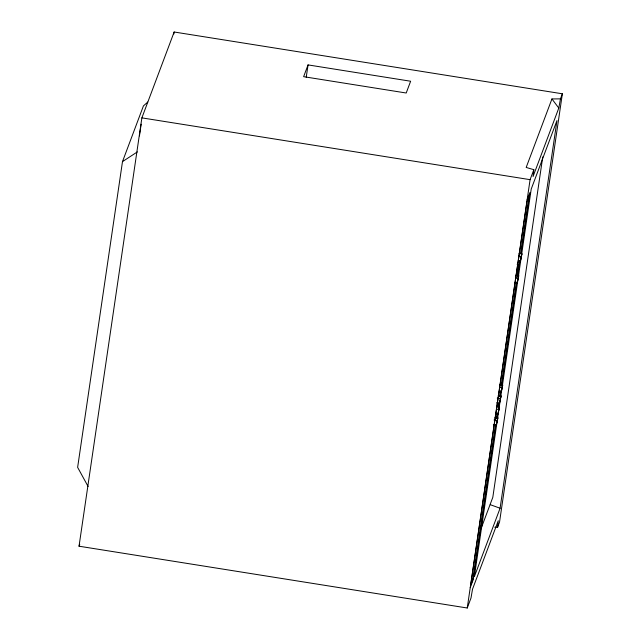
<?xml version="1.0" encoding="UTF-8"?>
<svg xmlns="http://www.w3.org/2000/svg" width="640" height="640" viewBox="0 0 640 640"><rect width="100%" height="100%" fill="white"/><g stroke="black" fill="none" stroke-linecap="round" stroke-linejoin="round"><path stroke-width="0.96" d="M497.616 527.192L498.256 520.744L472.504 589.232L471 598.008L467.248 608L79.032 546.208L141.872 117.872L174.152 32L562.368 93.792L499.528 522.128L497.616 527.192L494.776 527.224M560.464 98.856L551.928 98.952L526.184 167.448L533.84 169.68L533.056 176.544L558.8 108.048L560.464 98.856L562.368 93.792M147.8 102.032L143.424 105.92L122.488 161.616L77.632 467.36L88.104 486.504M139.448 135.896L141.16 124.232M173.856 33.976L174.152 32M306.232 77.264L308.048 64.904L410.632 81.232L406.208 93.008L303.624 76.68L308.048 64.904M467.248 608L530.088 179.664L533.84 169.68M518.752 264.536L517.096 271.8L518.752 264.536L517.144 264.28M520.832 253.536L529.392 195.24L526.984 201.64L470.736 585.016L473.144 578.608L495.76 424.472M496.624 418.536L497.352 413.6M498.224 407.672L498.944 402.728M499.816 396.8L500.544 391.864M501.408 385.936L516.632 282.184M517.504 276.256L519.824 260.448M495.8 424.984L473.016 580.248L470.232 587.672M496.816 418.064L497.392 414.104M498.408 407.184L498.992 403.224M500.008 396.304L500.872 390.368M501.6 385.424L516.688 282.576M517.56 276.64L519.88 260.816M520.896 253.896L529.896 192.584L527.104 200M493.352 424.688L496.232 425.144L497.888 417.88L495.008 417.424M495.92 413.904L497.84 414.208L499.496 406.944L496.608 406.488M496.56 402.816L499.44 403.272L501.096 396.008L498.216 395.552M499.128 392.032L501.048 392.336L502.704 385.08L499.816 384.616M515.168 282.68L517.088 282.984L518.744 275.728L515.864 275.264M518.376 260.808L520.304 261.12L521.96 253.856L519.072 253.392M497.888 417.88L496.232 425.144M499.496 406.944L497.84 414.208M501.096 396.008L499.44 403.272M502.704 385.08L501.048 392.336M518.744 275.728L517.088 282.984M521.96 253.856L520.304 261.12M542.752 156.896L492.808 497.336L480.936 528.92M500.088 508.232L556.968 120.56L531.224 189.056L474.344 576.72L500.088 508.232L490.28 504.688M79.032 546.208L79.728 544.344M122.488 161.616L137.368 151.896M141.872 117.872L530.088 179.664M519.064 256.128L520.984 256.432M515.856 277.992L517.776 278.304M499.816 387.344L501.736 387.656M497.248 398.128L500.128 398.584M496.6 409.216L498.528 409.52M494.04 420L496.92 420.456M471.504 578.344L473.144 578.608M551.928 98.952L558.8 108.048"/></g></svg>
